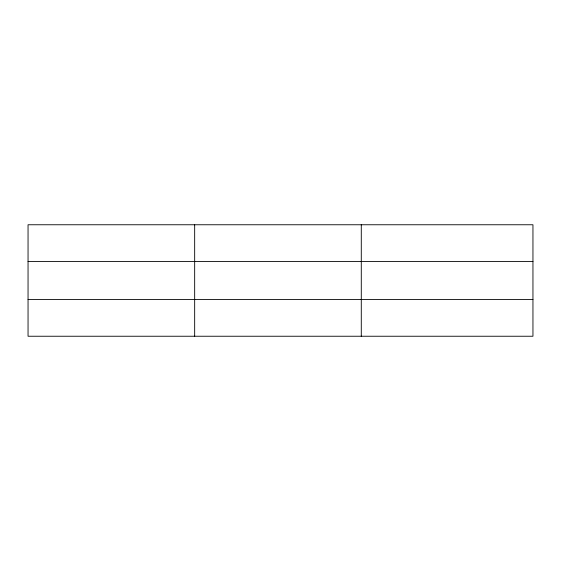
<?xml version="1.0" encoding="UTF-8"?>
<svg xmlns="http://www.w3.org/2000/svg" width="561" height="561" viewBox="0 0 561 561"><rect width="100%" height="100%" fill="white"/><g stroke="black" fill="none" stroke-linecap="round" stroke-linejoin="round"><path stroke-width="0.84" d="M194.667 336.242L194.667 224.758M361.284 336.242L361.284 224.758M532.95 261.545L532.95 224.758L28.05 224.758L28.05 336.242L532.95 336.242L532.95 261.545L28.05 261.545M28.05 299.455L532.95 299.455"/></g></svg>
